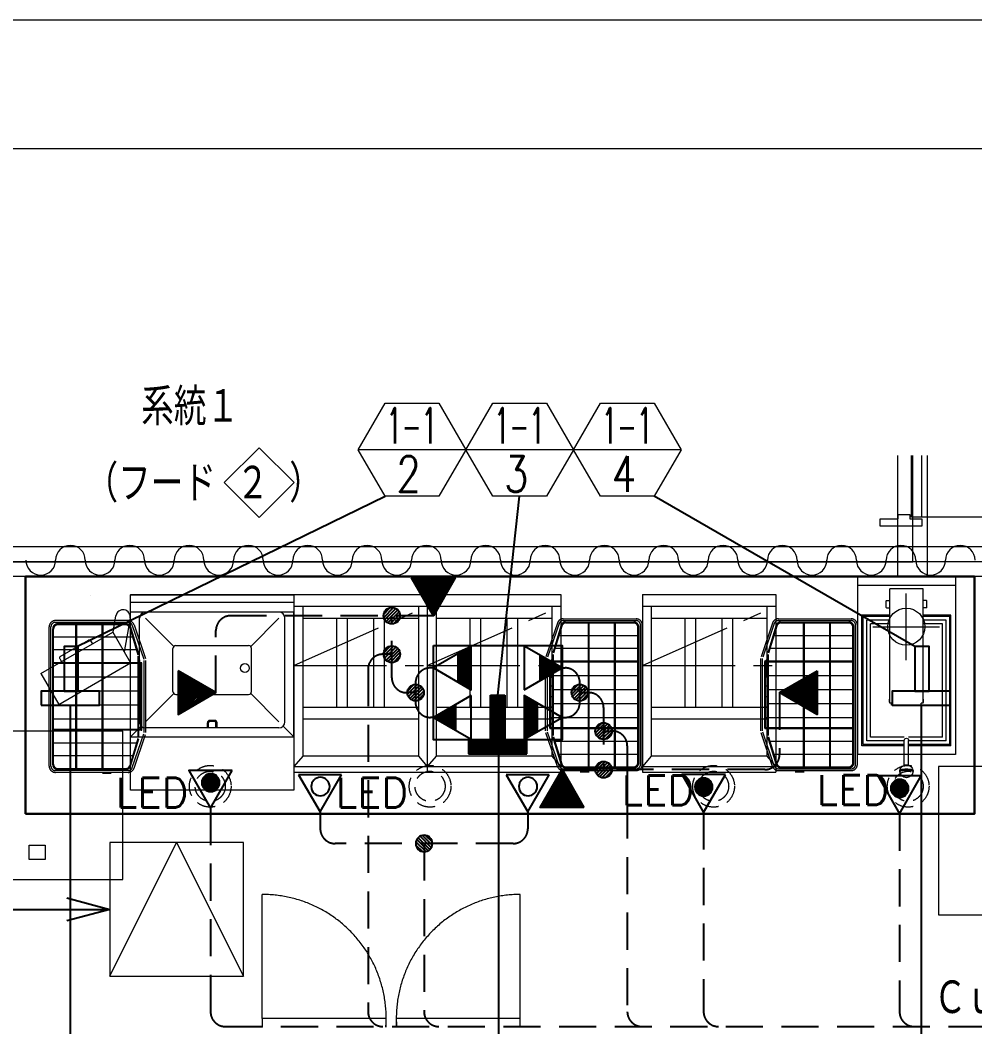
# Model space of a CAD drawing. Header units: millimetres. Extents: x 0 to 21000, y -2252 to 14850.
# Drawn here: x 4994 to 8213, y 11455 to 14850 of the extents above; entities that cross this region are included whole.
import ezdxf
from ezdxf.enums import TextEntityAlignment as Align

# ---------------------------------------------------------------- set-up
doc = ezdxf.new("R2010")
doc.units = ezdxf.units.MM
doc.header["$LTSCALE"] = 250
for name, pattern in [('CENTER', [2, 1.25, -0.25, 0.25, -0.25]), ('CENTERX2', [101.6, 63.5, -12.7, 12.7, -12.7]), ('DASHED', [0.75, 0.5, -0.25]), ('HIDDEN', [0.375, 0.25, -0.125]), ('PHANTOM', [2.5, 1.25, -0.25, 0.25, -0.25, 0.25, -0.25])]:
    doc.linetypes.add(name, pattern=pattern)
doc.layers.get('DEFPOINTS').update_dxf_attribs({"lineweight": 0})
doc.layers.add('91引出線､表', color=7, linetype='Continuous')
doc.layers.add('92設備記述', color=3, linetype='Continuous')
for name, color, linetype, lineweight in [('food', 5, 'Continuous', 30), ('heimen', 8, 'Continuous', 0), ('secom', 2, 'Continuous', 25), ('センサー番号', 3, 'Continuous', 0)]:
    doc.layers.add(name, color=color, linetype=linetype, lineweight=lineweight)
doc.styles.add('SIMPLEX', font='simplex', dxfattribs={"width": 0.8, "bigfont": 'bigfont'})
doc.styles.get("Standard").update_dxf_attribs({"font": 'txt.shx', "bigfont": 'extfont2.shx'})

# ---------------------------------------------------------------- blocks, each defined once
blk = doc.blocks.new('A$C46753CCD')
at = {"layer": 'secom', "color": 2, "linetype": 'Continuous', "lineweight": 25}
for p, q in [((196.7, 198.2), (0, 198.2)), ((0, 198.2), (0, 150.8)), ((45.8, 150.8), (0, 196.6)), ((38.7, 150.8), (0, 189.6)), ((31.7, 150.8), (0, 182.5)), ((24.6, 150.8), (0, 175.4)), ((52.9, 150.8), (5.5, 198.2)), ((59.9, 150.8), (12.6, 198.2)), ((67, 150.8), (19.6, 198.2)), ((74.1, 150.8), (26.7, 198.2)), ((81.1, 150.8), (33.8, 198.2)), ((88.2, 150.8), (40.8, 198.2)), ((95.2, 150.8), (47.9, 198.2)), ((102.3, 150.8), (54.9, 198.2)), ((109.4, 150.8), (62, 198.2)), ((116.4, 150.8), (69.1, 198.2)), ((123.5, 150.8), (76.1, 198.2)), ((130.6, 150.8), (83.2, 198.2)), ((137.6, 150.8), (90.3, 198.2)), ((144.7, 150.8), (97.3, 198.2)), ((151.7, 150.8), (104.4, 198.2)), ((158.8, 150.8), (111.4, 198.2)), ((165.9, 150.8), (118.5, 198.2)), ((172.9, 150.8), (125.6, 198.2)), ((180, 150.8), (132.6, 198.2)), ((187.1, 150.8), (139.7, 198.2)), ((194.1, 150.8), (146.8, 198.2)), ((196.7, 155.3), (153.8, 198.2)), ((196.7, 162.4), (160.9, 198.2)), ((196.7, 169.5), (167.9, 198.2)), ((196.7, 176.5), (175, 198.2)), ((196.7, 183.6), (182.1, 198.2)), ((196.7, 190.6), (189.1, 198.2)), ((196.7, 150.8), (196.7, 198.2)), ((17.6, 150.8), (0, 168.4)), ((10.5, 150.8), (0, 161.3)), ((3.4, 150.8), (0, 154.2)), ((0, 150.8), (196.7, 150.8)), ((74.6, 0), (74.6, 150.8)), ((74.6, 150.8), (122.1, 150.8)), ((122.1, 102.8), (74.6, 150.3)), ((122.1, 95.7), (74.6, 143.2)), ((122.1, 88.7), (74.6, 136.2)), ((122.1, 109.8), (81.1, 150.8)), ((122.1, 116.9), (88.2, 150.8)), ((122.1, 124), (95.2, 150.8)), ((122.1, 131), (102.3, 150.8)), ((122.1, 138.1), (109.4, 150.8)), ((122.1, 145.2), (116.4, 150.8)), ((122.1, 150.8), (122.1, 0)), ((122.1, 81.6), (74.6, 129.1)), ((122.1, 74.5), (74.6, 122)), ((122.1, 67.5), (74.6, 115)), ((122.1, 60.4), (74.6, 107.9)), ((122.1, 53.3), (74.6, 100.9)), ((122.1, 46.3), (74.6, 93.8)), ((122.1, 39.2), (74.6, 86.7)), ((122.1, 32.2), (74.6, 79.7)), ((122.1, 25.1), (74.6, 72.6)), ((122.1, 18), (74.6, 65.5)), ((122.1, 11), (74.6, 58.5)), ((122.1, 3.9), (74.6, 51.4)), ((118.9, 0), (74.6, 44.4)), ((111.9, 0), (74.6, 37.3)), ((104.8, 0), (74.6, 30.2)), ((97.7, 0), (74.6, 23.2)), ((90.7, 0), (74.6, 16.1)), ((83.6, 0), (74.6, 9)), ((76.6, 0), (74.6, 2)), ((122.1, 0), (74.6, 0))]:
    blk.add_line(p, q, dxfattribs=at)
blk = doc.blocks.new('A$C5B5D0C42')
at = {"layer": 'secom', "color": 2, "linetype": 'Continuous', "lineweight": 25}
for p, q in [((0.5, 33.2), (22.5, 55.2)), ((0.6, 22.3), (33.4, 55.2)), ((3.5, 14.4), (41.4, 52.3)), ((8.2, 8.2), (47.6, 47.6)), ((14.4, 3.5), (52.3, 41.4)), ((22.3, 0.6), (55.2, 33.4)), ((33.2, 0.5), (55.2, 22.5))]:
    blk.add_line(p, q, dxfattribs=at)
blk.add_circle((27.9, 27.9), 27.9, dxfattribs=at)
blk = doc.blocks.new('A$C28006494')
at = {"layer": 'secom', "color": 2, "linetype": 'Continuous'}
for p, q in [((31.2, 55.5), (116.4, 140.7)), ((35.7, 52.9), (127.4, 144.6)), ((40.2, 50.3), (127.4, 137.6)), ((13.3, 65.9), (49.5, 102.1)), ((17.7, 63.3), (66.2, 111.8)), ((22.2, 60.7), (82.9, 121.4)), ((26.7, 58.1), (99.7, 131.1)), ((44.6, 47.8), (127.4, 130.5)), ((49.1, 45.2), (127.4, 123.4)), ((53.6, 42.6), (127.4, 116.3)), ((58.1, 40), (127.4, 109.3)), ((62.6, 37.4), (127.4, 102.2)), ((4.3, 71.1), (16, 82.8)), ((8.8, 68.5), (32.8, 92.4)), ((67.1, 34.8), (127.4, 95.1)), ((71.5, 32.2), (127.4, 88.1)), ((76, 29.6), (127.4, 81)), ((80.5, 27.1), (127.4, 73.9)), ((85, 24.5), (127.4, 66.8)), ((89.5, 21.9), (127.4, 59.8)), ((94, 19.3), (127.4, 52.7)), ((98.4, 16.7), (127.4, 45.6)), ((102.9, 14.1), (127.4, 38.6)), ((107.4, 11.5), (127.4, 31.5)), ((111.9, 8.9), (127.4, 24.4)), ((116.4, 6.3), (127.4, 17.3)), ((120.8, 3.8), (127.4, 10.3)), ((125.3, 1.2), (127.4, 3.2))]:
    blk.add_line(p, q, dxfattribs=at)
at = {"layer": 'secom', "color": 2, "linetype": 'Continuous', "lineweight": -3}
blk.add_lwpolyline([(127.4, 0), (127.4, 147.1), (0, 73.5)], close=True, dxfattribs=at)
blk = doc.blocks.new('A$C6D724C93')
at = {"layer": 'secom', "color": 2, "linetype": 'Continuous', "lineweight": 25}
for p, q in [((27.3, 47.3), (85.9, 105.9)), ((36.5, 63.2), (83.5, 110.2)), ((45.7, 79.1), (81, 114.4)), ((54.9, 95.1), (78.5, 118.7)), ((64.1, 111), (76.1, 123)), ((0.2, 0), (93.3, 93.1)), ((7, 0), (95.8, 88.8)), ((8.9, 15.4), (90.9, 97.4)), ((13.7, 0), (98.2, 84.6)), ((18.1, 31.3), (88.4, 101.6)), ((20.4, 0), (100.7, 80.3)), ((27.2, 0), (103.2, 76)), ((33.9, 0), (105.6, 71.7)), ((40.6, 0), (108.1, 67.5)), ((47.4, 0), (110.6, 63.2)), ((54.1, 0), (113, 58.9)), ((60.8, 0), (115.5, 54.7)), ((67.6, 0), (118, 50.4)), ((74.3, 0), (120.4, 46.1)), ((81, 0), (122.9, 41.9)), ((87.8, 0), (125.4, 37.6)), ((94.5, 0), (127.8, 33.3)), ((101.3, 0), (130.3, 29)), ((108, 0), (132.8, 24.8)), ((114.7, 0), (135.2, 20.5)), ((121.5, 0), (137.7, 16.2)), ((128.2, 0), (140.2, 12)), ((134.9, 0), (142.6, 7.7)), ((141.7, 0), (145.1, 3.4))]:
    blk.add_line(p, q, dxfattribs=at)
blk.add_lwpolyline([(0, 0), (147.1, 0), (73.5, 127.4)], close=True, dxfattribs=at)
blk = doc.blocks.new('A$C08497BC6')
at = {"layer": 'secom', "color": 2, "linetype": 'Continuous', "lineweight": 25}
for p, q in [((2.1, 123.7), (5.7, 127.4)), ((4.6, 119.4), (12.5, 127.4)), ((7, 115.2), (19.2, 127.4)), ((9.5, 110.9), (26, 127.4)), ((12, 106.6), (32.7, 127.4)), ((14.4, 102.4), (39.4, 127.4)), ((16.9, 98.1), (46.2, 127.4)), ((19.4, 93.8), (52.9, 127.4)), ((21.8, 89.6), (59.6, 127.4)), ((24.3, 85.3), (66.4, 127.4)), ((26.8, 81), (73.1, 127.4)), ((29.2, 76.7), (79.8, 127.4)), ((31.7, 72.5), (86.6, 127.4)), ((34.2, 68.2), (93.3, 127.4)), ((36.6, 63.9), (100, 127.4)), ((39.1, 59.7), (106.8, 127.4)), ((41.5, 55.4), (113.5, 127.4)), ((44, 51.1), (120.2, 127.4)), ((46.5, 46.9), (127, 127.4)), ((48.9, 42.6), (133.7, 127.4)), ((51.4, 38.3), (140.5, 127.4)), ((53.9, 34), (146.9, 127.1)), ((56.3, 29.8), (137.7, 111.1)), ((58.8, 25.5), (128.5, 95.2)), ((61.3, 21.2), (119.3, 79.3)), ((63.7, 17), (110.1, 63.3)), ((66.2, 12.7), (100.9, 47.4)), ((68.7, 8.4), (91.7, 31.5)), ((71.1, 4.2), (82.5, 15.5))]:
    blk.add_line(p, q, dxfattribs=at)
blk.add_lwpolyline([(147.1, 127.4), (0, 127.4), (73.5, 0)], close=True, dxfattribs=at)
blk = doc.blocks.new('A$C70BC3227')
at = {"layer": 'secom', "color": 2, "linetype": 'Continuous', "lineweight": 25}
for p, q in [((55.2, 105.3), (14.8, 65)), ((71.9, 115), (19.3, 62.4)), ((74.2, 110.3), (23.7, 59.8)), ((74.2, 103.2), (28.2, 57.2)), ((74.2, 116.3), (74.2, 30.6)), ((5, 76.4), (1.3, 72.7)), ((21.7, 86), (5.8, 70.1)), ((38.4, 95.7), (10.3, 67.5)), ((74.2, 96.2), (32.7, 54.6)), ((74.2, 89.1), (37.2, 52)), ((74.2, 82), (41.7, 49.4)), ((74.2, 75), (46.1, 46.8)), ((74.2, 67.9), (50.6, 44.3)), ((74.2, 60.8), (55.1, 41.7)), ((74.2, 53.8), (59.6, 39.1)), ((74.2, 46.7), (64.1, 36.5)), ((74.2, 39.6), (68.5, 33.9)), ((74.2, 32.6), (73, 31.3))]:
    blk.add_line(p, q, dxfattribs=at)
blk.add_lwpolyline([(127.3, 147), (0, 73.5), (127.3, 0)], close=True, dxfattribs=at)
blk = doc.blocks.new('A$C69731E26')
at = {"layer": 'secom', "color": 2, "linetype": 'Continuous', "lineweight": 25}
for p, q in [((112.2, 138.2), (127.3, 123.1)), ((116.7, 140.8), (127.3, 130.2)), ((121.1, 143.4), (127.3, 137.3)), ((125.6, 146), (127.3, 144.3)), ((82.4, 121.1), (82.4, 25.9)), ((82.4, 118.6), (127.3, 73.7)), ((82.4, 111.5), (127.3, 66.6)), ((82.4, 104.4), (127.3, 59.5)), ((85.3, 122.7), (127.3, 80.7)), ((89.8, 125.3), (127.3, 87.8)), ((94.3, 127.9), (127.3, 94.9)), ((98.7, 130.5), (127.3, 101.9)), ((103.2, 133.1), (127.3, 109)), ((107.7, 135.7), (127.3, 116.1)), ((82.4, 97.4), (127.3, 52.5)), ((82.4, 90.3), (127.3, 45.4)), ((82.4, 83.2), (127.3, 38.4)), ((82.4, 76.2), (127.3, 31.3)), ((82.4, 69.1), (127.3, 24.2)), ((82.4, 62), (127.3, 17.2)), ((82.4, 55), (127.3, 10.1)), ((82.4, 47.9), (127.3, 3)), ((82.4, 40.8), (117.7, 5.5)), ((82.4, 33.8), (101, 15.2)), ((82.4, 26.7), (84.3, 24.8))]:
    blk.add_line(p, q, dxfattribs=at)
blk.add_lwpolyline([(0, 73.5), (127.3, 0), (127.3, 147)], close=True, dxfattribs=at)
blk = doc.blocks.new('A$C662D3A6D')
at = {"layer": 'secom', "color": 2, "linetype": 'Continuous', "lineweight": 25}
for points in [[(0, 198.2), (196.7, 198.2), (196.7, 150.9), (0, 150.9)], [(77.1, 150.9), (124.7, 150.9), (124.7, 0), (77.1, 0)]]:
    blk.add_lwpolyline(points, close=True, dxfattribs=at)
blk = doc.blocks.new('A$C01DD459E')
at = {"layer": 'secom', "color": 2, "linetype": 'Continuous', "lineweight": 25}
for p, q in [((0, 0), (73.4, 124.6)), ((73.4, 124.6), (145.3, 0)), ((145.3, 0), (0, 0))]:
    blk.add_line(p, q, dxfattribs=at)
blk.add_circle((74.1, 39), 31.1, dxfattribs=at)
blk = doc.blocks.new('A$C4AA03CB0')
at = {"layer": 'secom', "color": 2, "linetype": 'Continuous', "lineweight": 25}
for p, q in [((61.3, 68.7), (101.2, 28.7)), ((66.5, 70.6), (103.1, 33.9)), ((72.6, 71.5), (104.1, 40.1)), ((80.4, 70.9), (103.5, 47.8)), ((44.2, 43.1), (75.6, 11.6)), ((44.8, 35.3), (67.9, 12.3)), ((45.1, 49.2), (81.8, 12.6)), ((47, 54.4), (87, 14.5)), ((49.7, 58.9), (91.5, 17.1)), ((52.9, 62.8), (95.3, 20.4)), ((56.8, 66), (98.6, 24.2))]:
    blk.add_line(p, q, dxfattribs=at)
blk.add_lwpolyline([(146.9, 0), (0, 0), (73.4, 127.2)], close=True, dxfattribs=at)
blk.add_circle((74.1, 41.6), 30, dxfattribs=at)

msp = doc.modelspace()

# ---------------------------------------------------------------- linework, layer by layer
at = {"layer": '91引出線､表', "linetype": 'Continuous', "lineweight": 25}
for p, q in [((5185.6, 12737.8), (6224.5, 13243.9)), ((6604.4, 12573.1), (6678.2, 13243.9)), ((8011.1, 12737.8), (7132, 13243.9)), ((4239.7, 11850.9), (5297, 11850.9))]:
    msp.add_line(p, q, dxfattribs=at)
msp.add_lwpolyline([(5152.1, 11889.7), (5297, 11850.9), (5152.1, 11812.1)], dxfattribs=at)
at = {"layer": '92設備記述', "linetype": 'Continuous', "lineweight": 13}
msp.add_lwpolyline([(5024.6, 12067.7), (5078.8, 12067.7), (5078.8, 12018.9), (5024.6, 12018.9)], close=True, dxfattribs=at)
at = {"layer": 'DEFPOINTS', "color": 7, "linetype": 'Continuous', "lineweight": 0}
for points in [[(0, 0), (21000, 0), (21000, 14850), (0, 14850)], [(495.5, 309), (20708.7, 309), (20708.7, 14416.2), (495.5, 14416.2)]]:
    msp.add_lwpolyline(points, close=True, dxfattribs=at)
at = {"layer": 'food', "color": 5, "linetype": 'Continuous', "lineweight": 30}
msp.add_lwpolyline([(5012, 12173.1), (8212, 12173.1), (8212, 12973.1), (5012, 12973.1)], close=True, dxfattribs=at)
at = {"layer": 'heimen', "color": 8, "lineweight": 0}
for p, q in [((7953.5, 12973.1), (7953.5, 13382.1)), ((7999.1, 13173.1), (7999.1, 13382.1)), ((8034.1, 13173.1), (8034.1, 13382.1)), ((8053.5, 12973.1), (8053.5, 13382.1)), ((8034.1, 13173.1), (7999.1, 13173.1)), ((8834.1, 13173.1), (8034.1, 13173.1)), ((5367, 12253.1), (5367, 12912.1)), ((5367, 12912.1), (5917, 12912.1)), ((5367, 12253.1), (5367, 12912.1)), ((5368, 12913.1), (5917, 12913.1)), ((5917, 12912.1), (5917, 12253.1)), ((7981.8, 12691.6), (7981.8, 12916.6)), ((5917, 12886.2), (5367, 12886.2)), ((5307.5, 12785.2), (5317.4, 12841.3)), ((5917, 12853.1), (5368, 12853.1)), ((5917, 12433.1), (5917, 12853.1)), ((5365.3, 12832.8), (5345.3, 12719.7)), ((5397, 12483.1), (5397, 12833.1)), ((5417, 12833.1), (5512.5, 12737.6)), ((5771.6, 12737.6), (5867, 12833.1)), ((5887, 12483.1), (5887, 12833.1)), ((7869.3, 12804.1), (8094.3, 12804.1)), ((5064.6, 12646), (5307, 12786)), ((5307, 12786), (5367, 12682.1)), ((5129.6, 12703.4), (5224.8, 12758.4)), ((5231.7, 12756.5), (5237.8, 12746)), ((5519.5, 12740.6), (5764.5, 12740.6)), ((5509.5, 12585.6), (5509.5, 12730.6)), ((5774.5, 12585.6), (5774.5, 12730.6)), ((5124.6, 12542.1), (5367, 12682.1)), ((5127.7, 12696.5), (5133.8, 12686)), ((5398, 12633.8), (5398, 12692.3)), ((5398, 12627.8), (5398, 12686.3)), ((6786, 12633.8), (6786, 12692.3)), ((7511, 12633.8), (7511, 12692.3)), ((5064.6, 12646), (5124.6, 12542.1)), ((5417, 12483.1), (5512.5, 12578.5)), ((5519.5, 12575.6), (5764.5, 12575.6)), ((5771.6, 12578.5), (5867, 12483.1)), ((5367, 12433.1), (5402.9, 12468.9)), ((5867, 12463.1), (5417, 12463.1)), ((5625.5, 12463.1), (5625.5, 12480.1)), ((5629.5, 12463.1), (5629.5, 12480.1)), ((5650.5, 12488.1), (5633.5, 12488.1)), ((5650.5, 12484.1), (5633.5, 12484.1)), ((5654.5, 12463.1), (5654.5, 12480.1)), ((5658.5, 12463.1), (5658.5, 12480.1)), ((5917, 12433.1), (5881.2, 12468.9)), ((5367, 12433.1), (5917, 12433.1)), ((6337, 12367.1), (5947, 12367.1)), ((6787, 12367.1), (6397, 12367.1)), ((7512, 12367.1), (7122, 12367.1)), ((5917, 12253.1), (5367, 12253.1)), ((5917, 12253.1), (5367, 12253.1)), ((5917, 12253.1), (5522.7, 12253.1))]:
    msp.add_line(p, q, dxfattribs=at)
at = {"layer": 'heimen', "color": 8, "linetype": 'Continuous', "lineweight": 0}
for p, q in [((7817, 12973.1), (7817, 12373.1)), ((7817, 12973.1), (8147.5, 12973.1)), ((8147.5, 12973.1), (8147.5, 12373.1)), ((8147.5, 12943.1), (7817, 12943.1)), ((5917, 12913.1), (6367, 12913.1)), ((5917, 12913.1), (5917, 12313.1)), ((6367, 12913.1), (6367, 12313.1)), ((6367, 12913.1), (6817, 12913.1)), ((6367, 12913.1), (6367, 12313.1)), ((6817, 12913.1), (6817, 12313.1)), ((7092, 12913.1), (7542, 12913.1)), ((7092, 12913.1), (7092, 12313.1)), ((7542, 12913.1), (7542, 12313.1)), ((8038.5, 12932.2), (7926, 12932.2)), ((7926, 12545.8), (7926, 12932.2)), ((8038.5, 12545.8), (8038.5, 12932.2)), ((5917, 12873.1), (6367, 12873.1)), ((5947, 12873.1), (5947, 12367.1)), ((6337, 12873.1), (6337, 12367.1)), ((6367, 12873.1), (6817, 12873.1)), ((6397, 12873.1), (6397, 12367.1)), ((6787, 12873.1), (6787, 12367.1)), ((7092, 12873.1), (7542, 12873.1)), ((7122, 12873.1), (7122, 12367.1)), ((7512, 12873.1), (7512, 12367.1)), ((7914.8, 12892.7), (7913.5, 12891.4)), ((7913.5, 12868.9), (7913.5, 12891.4)), ((7914.8, 12892.7), (7926, 12892.7)), ((8049.8, 12892.7), (8038.5, 12892.7)), ((8049.8, 12892.7), (8051, 12891.4)), ((8051, 12868.9), (8051, 12891.4)), ((7926, 12842.7), (7832, 12842.7)), ((7832, 12402.9), (7832, 12842.7)), ((7926, 12838.7), (7836, 12838.7)), ((7836, 12406.9), (7836, 12838.7)), ((7913.5, 12868.9), (7914.8, 12867.7)), ((7914.8, 12867.7), (7926, 12867.7)), ((8049.8, 12867.7), (8038.5, 12867.7)), ((8132.5, 12842.7), (8038.5, 12842.7)), ((8128.5, 12838.7), (8038.5, 12838.7)), ((8051, 12868.9), (8049.8, 12867.7)), ((8128.5, 12406.9), (8128.5, 12838.7)), ((8132.5, 12402.9), (8132.5, 12842.7)), ((5947, 12833.1), (6337, 12833.1)), ((6061.6, 12533.1), (6061.6, 12833.1)), ((6097.5, 12533.1), (6097.5, 12833.1)), ((6186.6, 12533.1), (6186.6, 12833.1)), ((6222.5, 12533.1), (6222.5, 12833.1)), ((6397, 12833.1), (6787, 12833.1)), ((6511.6, 12533.1), (6511.6, 12833.1)), ((6547.5, 12533.1), (6547.5, 12833.1)), ((6636.6, 12533.1), (6636.6, 12833.1)), ((6672.5, 12533.1), (6672.5, 12833.1)), ((7122, 12833.1), (7512, 12833.1)), ((7236.6, 12533.1), (7236.6, 12833.1)), ((7272.5, 12533.1), (7272.5, 12833.1)), ((7361.6, 12533.1), (7361.6, 12833.1)), ((7397.5, 12533.1), (7397.5, 12833.1)), ((7926, 12826.2), (7848.5, 12826.2)), ((7848.5, 12419.4), (7848.5, 12826.2)), ((7926, 12813.7), (7861, 12813.7)), ((7861, 12431.9), (7861, 12813.7)), ((8116, 12826.2), (8038.5, 12826.2)), ((8103.5, 12813.7), (8038.5, 12813.7)), ((8103.5, 12431.9), (8103.5, 12813.7)), ((8116, 12419.4), (8116, 12826.2)), ((5947, 12533.1), (6337, 12533.1)), ((6397, 12533.1), (6787, 12533.1)), ((7122, 12533.1), (7512, 12533.1)), ((7924.8, 12550.2), (7924.8, 12560.2)), ((7924.8, 12550.2), (7926, 12548.9)), ((7932.3, 12545.8), (7926, 12545.8)), ((7932.3, 12539.5), (7932.3, 12545.8)), ((8032.3, 12539.5), (7932.3, 12539.5)), ((8038.5, 12545.8), (8032.3, 12545.8)), ((8032.3, 12539.5), (8032.3, 12545.8)), ((8039.8, 12550.2), (8038.5, 12548.9)), ((8039.8, 12550.2), (8039.8, 12560.2)), ((5947, 12493.1), (6337, 12493.1)), ((6397, 12493.1), (6787, 12493.1)), ((7122, 12493.1), (7512, 12493.1)), ((7974.8, 12431.9), (7861, 12431.9)), ((8103.5, 12431.9), (7989.8, 12431.9)), ((7974.8, 12402.9), (7832, 12402.9)), ((7974.8, 12406.9), (7836, 12406.9)), ((7974.8, 12419.4), (7848.5, 12419.4)), ((7974.8, 12337), (7974.8, 12420.7)), ((7989.8, 12337), (7989.8, 12420.7)), ((8116, 12419.4), (7989.8, 12419.4)), ((8128.5, 12406.9), (7989.8, 12406.9)), ((8132.5, 12402.9), (7989.8, 12402.9)), ((5947, 12367.1), (5917, 12333.1)), ((6337, 12367.1), (6367, 12333.1)), ((6397, 12367.1), (6367, 12333.1)), ((6787, 12367.1), (6817, 12333.1)), ((7122, 12367.1), (7092, 12333.1)), ((7512, 12367.1), (7542, 12333.1)), ((8147.5, 12373.1), (7817, 12373.1)), ((8147.5, 12373.1), (7984.7, 12373.1)), ((5917, 12333.1), (6367, 12333.1)), ((6367, 12333.1), (6817, 12333.1)), ((7092, 12333.1), (7542, 12333.1)), ((5917, 12313.1), (6367, 12313.1)), ((6367, 12313.1), (6817, 12313.1)), ((7092, 12313.1), (7542, 12313.1)), ((7959.8, 12318.5), (7959.9, 12319.2)), ((7959.8, 12314.9), (7959.8, 12318.5)), ((7959.8, 12314.7), (7959.9, 12315.4)), ((7960.1, 12314), (7959.8, 12314.7)), ((7959.9, 12319.2), (7960.4, 12319.9)), ((7959.9, 12315.4), (7960.3, 12316.1)), ((7960.7, 12313.3), (7960.1, 12314)), ((7960.3, 12316.1), (7961, 12316.8)), ((7960.4, 12319.9), (7961.1, 12320.5)), ((7961, 12316.8), (7962.1, 12317.5)), ((7961.1, 12320.5), (7962.2, 12321.1)), ((7962.1, 12317.5), (7963.5, 12318.1)), ((7962.2, 12321.1), (7963.5, 12321.7)), ((7963.5, 12321.7), (7965.1, 12322.3)), ((7963.5, 12318.1), (7965.2, 12318.7)), ((7965.1, 12322.3), (7966.9, 12322.8)), ((7965.2, 12318.7), (7967.1, 12319.2)), ((7966.9, 12322.8), (7968.9, 12323.2)), ((7967.1, 12319.2), (7969.2, 12319.7)), ((7968.9, 12323.2), (7971, 12323.6)), ((7969.2, 12319.7), (7971.6, 12320)), ((7971, 12323.6), (7973.4, 12323.9)), ((7971.6, 12320), (7974.1, 12320.3)), ((7973.4, 12323.9), (7975.8, 12324.1)), ((7974.1, 12320.3), (7976.8, 12320.6)), ((7975.8, 12324.1), (7978.4, 12324.3)), ((7976.8, 12320.6), (7979.5, 12320.7)), ((7978.4, 12324.3), (7981, 12324.4)), ((7979.5, 12320.7), (7982.3, 12320.7)), ((7981, 12324.4), (7983.6, 12324.4)), ((7982.3, 12320.7), (7985.1, 12320.7)), ((7983.6, 12324.4), (7986.2, 12324.3)), ((7985.1, 12320.7), (7987.8, 12320.6)), ((7986.2, 12324.3), (7988.7, 12324.1)), ((7987.8, 12320.6), (7990.4, 12320.3)), ((7988.7, 12324.1), (7991.2, 12323.9)), ((7990.4, 12320.3), (7993, 12320)), ((7991.2, 12323.9), (7993.5, 12323.6)), ((7993, 12320), (7995.3, 12319.7)), ((7993.5, 12323.6), (7995.7, 12323.2)), ((7995.3, 12319.7), (7997.5, 12319.2)), ((7995.7, 12323.2), (7997.7, 12322.8)), ((7997.5, 12319.2), (7999.4, 12318.7)), ((7997.7, 12322.8), (7999.5, 12322.3)), ((7999.4, 12318.7), (8001.1, 12318.1)), ((7999.5, 12322.3), (8001.1, 12321.7)), ((8001.1, 12321.7), (8002.4, 12321.1)), ((8001.1, 12318.1), (8002.5, 12317.5)), ((8002.4, 12321.1), (8003.4, 12320.5)), ((8002.5, 12317.5), (8003.5, 12316.8)), ((8003.4, 12320.5), (8004.2, 12319.9)), ((8003.5, 12316.8), (8004.3, 12316.1)), ((8004.5, 12314), (8003.9, 12313.3)), ((8004.2, 12319.9), (8004.6, 12319.2)), ((8004.3, 12316.1), (8004.7, 12315.4)), ((8004.8, 12314.7), (8004.5, 12314)), ((8004.6, 12319.2), (8004.8, 12318.5)), ((8004.7, 12315.4), (8004.8, 12314.7)), ((8004.8, 12314.9), (8004.8, 12318.5))]:
    msp.add_line(p, q, dxfattribs=at)
at = {"layer": 'heimen', "color": 8, "linetype": 'PHANTOM', "lineweight": 0}
for p, q in [((5230.2, 12908.8), (5230, 12908.7)), ((5301.5, 12309.1), (5271.5, 12309.1)), ((6882.5, 12315.1), (6912.5, 12315.1)), ((7607.5, 12315.1), (7637.5, 12315.1))]:
    msp.add_line(p, q, dxfattribs=at)
at = {"layer": 'heimen', "color": 8, "linetype": 'CENTER', "lineweight": 0}
for p, q in [((5917, 12673.1), (6367, 12873.1)), ((6367, 12673.1), (6817, 12873.1)), ((7092, 12673.1), (7542, 12873.1)), ((5917, 12673.1), (6367, 12673.1)), ((6367, 12673.1), (6817, 12673.1)), ((7092, 12673.1), (7542, 12673.1))]:
    msp.add_line(p, q, dxfattribs=at)
at = {"layer": 'heimen', "color": 8, "linetype": 'HIDDEN', "lineweight": 0, "ltscale": 300}
for p, q in [((5092.3, 12333.8), (5092.3, 12803.8)), ((5098.3, 12333.8), (5098.3, 12803.8)), ((5358.4, 12824.8), (5113.3, 12824.8)), ((5358.4, 12818.8), (5113.3, 12818.8)), ((5351.6, 12813.8), (5120.6, 12813.8)), ((5349.3, 12810.8), (5122.1, 12810.8)), ((5182.6, 12325.3), (5182.6, 12810.8)), ((5185.6, 12325.3), (5185.6, 12810.8)), ((5270.9, 12325.3), (5270.9, 12810.8)), ((5273.9, 12325.3), (5273.9, 12810.8)), ((5365.9, 12803.2), (5394.3, 12709.7)), ((5372.6, 12808.7), (5411.4, 12695.2)), ((5378.3, 12810.6), (5417, 12697.1)), ((6805.8, 12816.6), (6767, 12703.1)), ((6811.4, 12814.7), (6772.7, 12701.2)), ((6818.2, 12809.2), (6789.7, 12715.7)), ((6820.4, 12806.2), (6792.7, 12715)), ((6825.6, 12830.8), (7070.8, 12830.8)), ((6825.6, 12824.8), (7070.8, 12824.8)), ((6832.5, 12819.8), (7063.5, 12819.8)), ((6834.8, 12816.8), (7062, 12816.8)), ((6910.2, 12331.3), (6910.2, 12816.8)), ((6913.2, 12331.3), (6913.2, 12816.8)), ((6998.5, 12331.3), (6998.5, 12816.8)), ((7001.5, 12331.3), (7001.5, 12816.8)), ((7077, 12346.3), (7077, 12801.8)), ((7080, 12344.8), (7080, 12803.3)), ((7085.8, 12339.8), (7085.8, 12809.8)), ((7091.8, 12339.8), (7091.8, 12809.8)), ((7530.8, 12816.6), (7492, 12703.1)), ((7536.4, 12814.7), (7497.7, 12701.2)), ((7543.2, 12809.2), (7514.7, 12715.7)), ((7545.4, 12806.2), (7517.7, 12715)), ((7550.6, 12830.8), (7795.8, 12830.8)), ((7550.6, 12824.8), (7795.8, 12824.8)), ((7557.5, 12819.8), (7788.5, 12819.8)), ((7559.8, 12816.8), (7787, 12816.8)), ((7635.2, 12331.3), (7635.2, 12816.8)), ((7638.2, 12331.3), (7638.2, 12816.8)), ((7723.5, 12331.3), (7723.5, 12816.8)), ((7726.5, 12331.3), (7726.5, 12816.8)), ((7802, 12346.3), (7802, 12801.8)), ((7805, 12344.8), (7805, 12803.3)), ((7810.8, 12339.8), (7810.8, 12809.8)), ((7816.8, 12339.8), (7816.8, 12809.8)), ((5104.1, 12338.8), (5104.1, 12797.3)), ((5376.3, 12769), (5104.1, 12769)), ((5107.1, 12340.3), (5107.1, 12795.8)), ((5363.7, 12800.2), (5391.4, 12709)), ((6807.8, 12775), (7080, 12775)), ((7532.8, 12775), (7805, 12775)), ((5389.4, 12725.8), (5104.1, 12725.8)), ((5392, 12431.5), (5392, 12704.7)), ((5395, 12431.3), (5395, 12704.9)), ((6789, 12437.3), (6789, 12710.9)), ((6792, 12437.5), (6792, 12710.7)), ((6794.7, 12731.8), (7080, 12731.8)), ((7514, 12437.3), (7514, 12710.9)), ((7517, 12437.5), (7517, 12710.7)), ((7519.7, 12731.8), (7805, 12731.8)), ((5392, 12682.8), (5104.1, 12682.8)), ((5392, 12679.8), (5104.1, 12679.8)), ((5402.9, 12682.8), (5395, 12682.8)), ((5402.9, 12679.8), (5395, 12679.8)), ((5404.4, 12669.1), (5395, 12669.1)), ((5401.4, 12457.8), (5401.4, 12679.8)), ((5404.4, 12456.3), (5404.4, 12681.3)), ((5412.2, 12447.3), (5412.2, 12690.4)), ((5418.2, 12447.3), (5418.2, 12690.4)), ((6765.9, 12453.3), (6765.9, 12696.4)), ((6771.9, 12453.3), (6771.9, 12696.4)), ((6779.7, 12462.3), (6779.7, 12687.3)), ((6779.7, 12675.1), (6789, 12675.1)), ((6781.2, 12688.8), (6789, 12688.8)), ((6781.2, 12685.8), (6789, 12685.8)), ((6782.7, 12463.8), (6782.7, 12685.8)), ((6792, 12688.8), (7080, 12688.8)), ((6792, 12685.8), (7080, 12685.8)), ((7490.9, 12453.3), (7490.9, 12696.4)), ((7496.9, 12453.3), (7496.9, 12696.4)), ((7504.7, 12462.3), (7504.7, 12687.3)), ((7504.7, 12675.1), (7514, 12675.1)), ((7506.2, 12688.8), (7514, 12688.8)), ((7506.2, 12685.8), (7514, 12685.8)), ((7507.7, 12463.8), (7507.7, 12685.8)), ((7517, 12688.8), (7805, 12688.8)), ((7517, 12685.8), (7805, 12685.8)), ((5392, 12633.7), (5104.1, 12633.7)), ((5404.4, 12633.7), (5395, 12633.7)), ((6779.7, 12639.7), (6789, 12639.7)), ((6792, 12639.7), (7080, 12639.7)), ((7504.7, 12639.7), (7514, 12639.7)), ((7517, 12639.7), (7805, 12639.7)), ((5404.4, 12598.3), (5395, 12598.3)), ((6779.7, 12604.3), (6789, 12604.3)), ((7504.7, 12604.3), (7514, 12604.3)), ((5392, 12586.5), (5104.1, 12586.5)), ((6779.7, 12568.9), (6789, 12568.9)), ((6792, 12592.5), (7080, 12592.5)), ((7504.7, 12568.9), (7514, 12568.9)), ((7517, 12592.5), (7805, 12592.5)), ((5392, 12539.3), (5104.1, 12539.3)), ((5404.4, 12562.9), (5395, 12562.9)), ((6779.7, 12533.5), (6789, 12533.5)), ((6792, 12545.3), (7080, 12545.3)), ((7504.7, 12533.5), (7514, 12533.5)), ((7517, 12545.3), (7805, 12545.3)), ((5404.4, 12527.5), (5395, 12527.5)), ((6779.7, 12498.1), (6789, 12498.1)), ((6792, 12498.1), (7080, 12498.1)), ((7504.7, 12498.1), (7514, 12498.1)), ((7517, 12498.1), (7805, 12498.1)), ((5392, 12492.1), (5104.1, 12492.1)), ((5404.4, 12492.1), (5395, 12492.1)), ((6781.2, 12463.8), (6789, 12463.8)), ((6792, 12463.8), (7080, 12463.8)), ((7506.2, 12463.8), (7514, 12463.8)), ((7517, 12463.8), (7805, 12463.8)), ((5392, 12457.8), (5104.1, 12457.8)), ((5392, 12454.8), (5104.1, 12454.8)), ((5372.6, 12329), (5411.4, 12442.5)), ((5378.3, 12327.1), (5417, 12440.5)), ((5402.9, 12457.8), (5395, 12457.8)), ((5402.9, 12454.8), (5395, 12454.8)), ((6805.8, 12333.1), (6767, 12446.5)), ((6811.4, 12335), (6772.7, 12448.5)), ((6781.2, 12460.8), (6789, 12460.8)), ((6817.9, 12340), (6789.7, 12432.5)), ((6792, 12460.8), (7080, 12460.8)), ((6792.7, 12433.2), (6820.4, 12342)), ((7530.8, 12333.1), (7492, 12446.5)), ((7536.4, 12335), (7497.7, 12448.5)), ((7506.2, 12460.8), (7514, 12460.8)), ((7542.9, 12340), (7514.7, 12432.5)), ((7517, 12460.8), (7805, 12460.8)), ((7517.7, 12433.2), (7545.4, 12342)), ((5389.9, 12411.8), (5104.1, 12411.8)), ((5391.4, 12427.2), (5363.7, 12336)), ((5366.2, 12334), (5394.3, 12426.5)), ((6794.2, 12417.8), (7080, 12417.8)), ((7519.2, 12417.8), (7805, 12417.8)), ((5376.7, 12368.6), (5104.1, 12368.6)), ((6807.3, 12374.6), (7080, 12374.6)), ((7532.3, 12374.6), (7805, 12374.6)), ((6833.6, 12328.3), (7063.5, 12328.3)), ((6834.8, 12331.3), (7062, 12331.3)), ((7558.6, 12328.3), (7788.5, 12328.3)), ((7559.8, 12331.3), (7787, 12331.3)), ((5358.4, 12318.8), (5113.3, 12318.8)), ((5358.4, 12312.8), (5113.3, 12312.8)), ((5350.4, 12322.3), (5120.6, 12322.3)), ((5349.3, 12325.3), (5122.1, 12325.3)), ((6825.6, 12324.8), (7070.8, 12324.8)), ((6825.6, 12318.8), (7070.8, 12318.8)), ((7550.6, 12324.8), (7795.8, 12324.8)), ((7550.6, 12318.8), (7795.8, 12318.8))]:
    msp.add_line(p, q, dxfattribs=at)
at = {"layer": 'heimen', "color": 8, "lineweight": 0}
for points in [[(11013.9, 12973.1), (4254, 12973.1), (4254, 13382.1)], [(4303.9, 13382.1), (4303.8, 13023.1), (8003.5, 13023.1), (8003.6, 13382.1)], [(11013.9, 13073.1), (4354, 13073.1), (4354, 13382.1)], [(11063.8, 13382.1), (11063.9, 13023.1), (8003.6, 13023.1), (8003.6, 13382.1)]]:
    msp.add_lwpolyline(points, dxfattribs=at)
for points in [[(7903.6, 13143.1), (7893.6, 13143.1), (7893.6, 13168.1), (7954.1, 13168.1), (7954.1, 13183.1), (7994.1, 13183.1), (7994.1, 13168.1), (8034.1, 13168.1), (8034.1, 13143.1), (8024.1, 13143.1)], [(4154, 11773.1), (4154, 8823.1), (11063.9, 8823.1), (11063.9, 13023.1), (3754, 13023.1), (3754, 11773.1)]]:
    msp.add_lwpolyline(points, close=True, dxfattribs=at)
at = {"layer": 'heimen', "color": 8, "linetype": 'CENTERX2', "lineweight": 0}
msp.add_lwpolyline([(5012, 12973.1), (8212, 12973.1), (8212, 12173.1), (5012, 12173.1)], close=True, dxfattribs=at)
at = {"layer": 'heimen', "color": 8, "linetype": 'Continuous', "lineweight": 0}
for points in [[(4940.8, 11951.3), (5340.8, 11951.3), (5340.8, 12451.3), (4940.8, 12451.3)], [(8090.2, 11832.7), (8490.2, 11832.7), (8490.2, 12332.7), (8090.2, 12332.7)]]:
    msp.add_lwpolyline(points, close=True, dxfattribs=at)
for points in [[(7974.8, 12420.7), (7975.4, 12423.5), (7977, 12426), (7979.4, 12427.6), (7982.3, 12428.2), (7985.2, 12427.6), (7987.6, 12426), (7989.2, 12423.5), (7989.8, 12420.7)], [(7960.6, 12320.1), (7961.5, 12323.9), (7963.1, 12327.4), (7965.3, 12330.5), (7968, 12333.3), (7971.2, 12335.4), (7974.7, 12337), (7978.5, 12337.8), (7982.3, 12338)], [(7982.3, 12338), (7986.1, 12337.8), (7989.9, 12337), (7993.4, 12335.4), (7996.6, 12333.2), (7999.3, 12330.5), (8001.5, 12327.4), (8003, 12323.9), (8003.9, 12320.1)], [(8004.2, 12316.3), (8002.4, 12308), (7997.6, 12301.1), (7990.6, 12296.5), (7982.3, 12294.9), (7974, 12296.5), (7967, 12301.1), (7962.2, 12308), (7960.4, 12316.3)]]:
    msp.add_lwpolyline(points, dxfattribs=at)
at = {"layer": 'heimen', "color": 8, "linetype": 'CENTERX2', "lineweight": 0, "elevation": -800}
for points in [[(5810.5, 11483.1), (5810.5, 11901.1)], [(6680.5, 11483.1), (6680.5, 11901.1)]]:
    msp.add_lwpolyline(points, dxfattribs=at)
at = {"layer": 'heimen', "color": 8, "lineweight": 0, "elevation": -800}
for points in [[(6228.5, 11453.1), (6228.5, 11483.1), (5810.5, 11483.1), (5810.5, 11453.1)], [(6680.5, 11453.1), (6680.5, 11483.1), (6262.5, 11483.1), (6262.5, 11453.1)]]:
    msp.add_lwpolyline(points, dxfattribs=at)
at = {"layer": 'heimen', "color": 8, "lineweight": 0}
for centre, radius in [((7981.8, 12804.1), 62.5), ((5752, 12664.6), 15)]:
    msp.add_circle(centre, radius, dxfattribs=at)
at = {"layer": 'heimen', "color": 8, "linetype": 'HIDDEN', "lineweight": 0}
for centre, radius in [((5635.3, 12265.9), 70.3), ((6376.4, 12265.9), 70.3), ((7332.2, 12265.9), 70.3), ((7988.1, 12265.9), 70.3), ((5635.3, 12265.9), 50.8), ((6376.4, 12265.9), 50.8), ((7332.2, 12265.9), 50.8), ((7988.1, 12265.9), 50.8)]:
    msp.add_circle(centre, radius, dxfattribs=at)
at = {"layer": 'heimen', "color": 8, "lineweight": 0}
for centre, radius, start, end in [((5163.9, 13028.3), 50, 0, 180), ((5363.9, 13028.3), 50, 0, 180), ((5563.9, 13028.3), 50, 0, 180), ((5763.9, 13028.3), 50, 0, 180), ((5963.9, 13028.3), 50, 0, 180), ((6163.9, 13028.3), 50, 0, 180), ((6363.9, 13028.3), 50, 0, 180), ((6563.9, 13028.3), 50, 0, 180), ((6763.9, 13028.3), 50, 0, 180), ((6963.9, 13028.3), 50, 0, 180), ((7163.9, 13028.3), 50, 0, 180), ((7363.9, 13028.3), 50, 0, 180), ((7563.9, 13028.3), 50, 0, 180), ((7763.9, 13028.3), 50, 0, 180), ((7963.9, 13028.3), 50, 0, 180), ((8163.9, 13028.3), 50, 0, 180), ((5063.9, 13028.3), 50, 180, 0), ((5263.9, 13028.3), 50, 180, 0), ((5463.9, 13028.3), 50, 180, 0), ((5663.9, 13028.3), 50, 180, 0), ((5863.9, 13028.3), 50, 180, 0), ((6063.9, 13028.3), 50, 180, 0), ((6263.9, 13028.3), 50, 180, 0), ((6463.9, 13028.3), 50, 180, 0), ((6663.9, 13028.3), 50, 180, 0), ((6863.9, 13028.3), 50, 180, 0), ((7063.9, 13028.3), 50, 180, 0), ((7263.9, 13028.3), 50, 180, 0), ((7463.9, 13028.3), 50, 180, 0), ((7663.9, 13028.3), 50, 180, 0), ((7863.9, 13028.3), 50, 180, 0), ((8063.9, 13028.3), 50, 180, 0), ((5368, 12912.1), 1, 90, 180), ((5341.3, 12837.1), 24.3, 350, 170), ((5368, 12854.1), 1, 180, 270), ((5417, 12833.1), 20, 90, 180), ((5867, 12833.1), 20, 0, 90), ((5227.3, 12754), 5, 30, 120), ((5519.5, 12730.6), 10, 90, 180), ((5764.5, 12730.6), 10, 0, 90), ((5132.1, 12699), 5, 120, 210), ((5396, 12686.3), 2, 360, 60), ((6788, 12692.3), 2, 120, 180), ((7513, 12692.3), 2, 120, 180), ((6788, 12633.8), 2, 180, 240), ((7513, 12633.8), 2, 180, 240), ((5396, 12627.8), 2, 300, 360), ((5519.5, 12585.6), 10, 180, 270), ((5764.5, 12585.6), 10, 270, 0), ((5417, 12483.1), 20, 180, 270), ((5633.5, 12480.1), 8, 90, 180), ((5633.5, 12480.1), 4, 90, 180), ((5650.5, 12480.1), 8, 360, 90), ((5650.5, 12480.1), 4, 360, 90), ((5867, 12483.1), 20, 270, 0)]:
    msp.add_arc(centre, radius, start, end, dxfattribs=at)
at = {"layer": 'heimen', "color": 8, "linetype": 'HIDDEN', "lineweight": 0, "ltscale": 300}
for centre, radius, start, end in [((5113.3, 12803.8), 21, 90, 180), ((5113.3, 12803.8), 15, 90, 180), ((5120.6, 12797.3), 16.5, 90, 180), ((5122.1, 12795.8), 15, 90, 180), ((5349.3, 12795.8), 15, 16.911, 90), ((5351.6, 12798.8), 15, 16.911, 90), ((5358.4, 12803.8), 21, 18.8389, 90), ((5358.4, 12803.8), 15, 18.8389, 90), ((6825.6, 12809.8), 21, 90, 161.1611), ((6825.6, 12809.8), 15, 90, 161.1611), ((6832.5, 12804.8), 15, 90, 163.089), ((6834.8, 12801.8), 15, 90, 163.089), ((7062, 12801.8), 15, 0, 90), ((7063.5, 12803.3), 16.5, 0, 90), ((7070.8, 12809.8), 21, 0, 90), ((7070.8, 12809.8), 15, 0, 90), ((7550.6, 12809.8), 21, 90, 161.1611), ((7550.6, 12809.8), 15, 90, 161.1611), ((7557.5, 12804.8), 15, 90, 163.089), ((7559.8, 12801.8), 15, 90, 163.089), ((7787, 12801.8), 15, 0, 90), ((7788.5, 12803.3), 16.5, 0, 90), ((7795.8, 12809.8), 21, 0, 90), ((7795.8, 12809.8), 15, 0, 90), ((5402.9, 12681.3), 1.5, 270, 90), ((6781.2, 12687.3), 1.5, 90, 270), ((7506.2, 12687.3), 1.5, 90, 270), ((6781.2, 12462.3), 1.5, 90, 270), ((7506.2, 12462.3), 1.5, 90, 270), ((5402.9, 12456.3), 1.5, 270, 90), ((5113.3, 12333.8), 21, 180, 270), ((5113.3, 12333.8), 15, 180, 270), ((5120.6, 12338.8), 16.5, 180, 270), ((5122.1, 12340.3), 15, 180, 270), ((5349.3, 12340.3), 15, 270, 343.089), ((5350.4, 12338.8), 16.5, 270, 343.089), ((5358.4, 12333.8), 15, 270, 341.1611), ((5358.4, 12333.8), 21, 270, 341.1611), ((6825.6, 12339.8), 21, 198.8389, 270), ((6825.6, 12339.8), 15, 198.8389, 270), ((6833.6, 12344.8), 16.5, 196.911, 270), ((6834.8, 12346.3), 15, 196.911, 270), ((7062, 12346.3), 15, 270, 0), ((7063.5, 12344.8), 16.5, 270, 0), ((7070.8, 12339.8), 21, 270, 0), ((7070.8, 12339.8), 15, 270, 0), ((7550.6, 12339.8), 21, 198.8389, 270), ((7550.6, 12339.8), 15, 198.8389, 270), ((7558.6, 12344.8), 16.5, 196.911, 270), ((7559.8, 12346.3), 15, 196.911, 270), ((7787, 12346.3), 15, 270, 0), ((7788.5, 12344.8), 16.5, 270, 0), ((7795.8, 12339.8), 21, 270, 0), ((7795.8, 12339.8), 15, 270, 0)]:
    msp.add_arc(centre, radius, start, end, dxfattribs=at)
at = {"layer": 'heimen', "color": 8, "linetype": 'CENTERX2', "lineweight": 0}
for centre, start, end in [((5810.5, 11483.1, -800), 355.8843, 90), ((6680.5, 11483.1, -800), 90, 184.1157)]:
    msp.add_arc(centre, 418, start, end, dxfattribs=at)
at = {"layer": 'secom', "color": 2, "linetype": 'DASHED', "lineweight": 25}
for p, q in [((6387.4, 12841.1), (5704.4, 12841.1)), ((6247.4, 12631.7), (6247.4, 12841.1)), ((5654.4, 12581.7), (5654.4, 12791.1)), ((6247.4, 12711.2), (6217.4, 12711.2)), ((6167.4, 12661.2), (6167.4, 11505.7)), ((6387.4, 12665.2), (6377.4, 12665.2)), ((6821.3, 12665.2), (6831.3, 12665.2)), ((6327.4, 12615.2), (6327.4, 12548.2)), ((6881.3, 12548.2), (6881.3, 12615.2)), ((6327.4, 12581.7), (6297.4, 12581.7)), ((6881.3, 12581.7), (6911.3, 12581.7)), ((7554.4, 12581.7), (7554.4, 12372.2)), ((6961.3, 12531.7), (6961.3, 12322.2)), ((6387.4, 12498.2), (6377.4, 12498.2)), ((6821.3, 12498.2), (6831.3, 12498.2)), ((6961.3, 12452.2), (6991.3, 12452.2)), ((7041.3, 12402.2), (7041.3, 11505.7)), ((7504.4, 12322.2), (6821.3, 12322.2)), ((5636.2, 12192.5), (5636.2, 11505.7)), ((6006.1, 12179.5), (6006.1, 12122.9)), ((6706.1, 12179.5), (6706.1, 12122.9)), ((7298.4, 12177.9), (7298.4, 11505.7)), ((7958.9, 12173.4), (7958.9, 11505.7)), ((6656.1, 12072.9), (6056.1, 12072.9)), ((6356.1, 12072.9), (6356.1, 11505.7)), ((5686.2, 11455.7), (10179.3, 11455.7))]:
    msp.add_line(p, q, dxfattribs=at)
at = {"layer": 'secom', "color": 2, "linetype": 'Continuous', "lineweight": 25}
for p, q in [((5163.6, 12539.5), (5163.6, 11430.7)), ((8032.3, 12539.5), (8032.3, 11430.7)), ((6606.9, 12374.9), (6606.9, 11430.7))]:
    msp.add_line(p, q, dxfattribs=at)
at = {"layer": 'secom', "color": 7, "linetype": 'Continuous', "lineweight": 0}
for p, q in [((5297, 11625.9), (5522, 12075.9)), ((5522, 12075.9), (5747, 11625.9))]:
    msp.add_line(p, q, dxfattribs=at)
at = {"layer": 'secom', "color": 3, "linetype": 'Continuous', "lineweight": 0}
msp.add_lwpolyline([(5800.3, 13172.3), (5918.1, 13290.1), (5800.3, 13408), (5682.4, 13290.1)], close=True, dxfattribs=at)
at = {"layer": 'secom', "color": 5, "linetype": 'Continuous', "lineweight": 25}
msp.add_lwpolyline([(6387.4, 12741.1), (6821.3, 12741.1), (6821.3, 12422.2), (6387.4, 12422.2)], close=True, dxfattribs=at)
at = {"layer": 'secom', "color": 7, "linetype": 'Continuous', "lineweight": 0}
msp.add_lwpolyline([(5297, 11625.9), (5747, 11625.9), (5747, 12075.9), (5297, 12075.9)], close=True, dxfattribs=at)
at = {"layer": 'secom', "color": 2, "linetype": 'DASHED', "lineweight": 25}
for centre, start, end in [((5704.4, 12791.1), 90, 180), ((6217.4, 12661.2), 90, 180), ((6297.4, 12631.7), 180, 270), ((6377.4, 12615.2), 90, 180), ((6831.3, 12615.2), 0, 90), ((6911.3, 12531.7), 0, 90), ((6377.4, 12548.2), 180, 270), ((6831.3, 12548.2), 270, 0), ((6991.3, 12402.2), 0, 90), ((7504.4, 12372.2), 270, 0), ((6056.1, 12122.9), 180, 270), ((6656.1, 12122.9), 270, 0), ((5686.2, 11505.7), 180, 270), ((6217.4, 11505.7), 180, 270), ((6406.1, 11505.7), 180, 270), ((7091.3, 11505.7), 180, 270), ((7348.4, 11505.7), 180, 270), ((8008.9, 11505.7), 180, 270)]:
    msp.add_arc(centre, 50, start, end, dxfattribs=at)
at = {"layer": 'センサー番号', "linetype": 'Continuous', "lineweight": 0}
for p, q in [((6496.7, 13401.1), (6133.7, 13401.1)), ((6859.7, 13401.1), (6496.7, 13401.1)), ((7222.7, 13401.1), (6859.7, 13401.1))]:
    msp.add_line(p, q, dxfattribs=at)
for points in [[(6406, 13243.9), (6224.5, 13243.9), (6133.7, 13401.1), (6224.5, 13558.3), (6406, 13558.3), (6496.7, 13401.1), (6406, 13243.9)], [(6769, 13243.9), (6587.5, 13243.9), (6496.7, 13401.1), (6587.5, 13558.3), (6769, 13558.3), (6859.7, 13401.1), (6769, 13243.9)], [(7132, 13243.9), (6950.5, 13243.9), (6859.7, 13401.1), (6950.5, 13558.3), (7132, 13558.3), (7222.7, 13401.1), (7132, 13243.9)]]:
    msp.add_lwpolyline(points, dxfattribs=at)

# ---------------------------------------------------------------- block references
at = {"layer": 'secom', "color": 6, "linetype": 'Continuous', "lineweight": 25, "xscale": -1, "rotation": 180}
for name, p in [('A$C6D724C93', (6313.9, 12968.5)), ('A$C28006494', (7554.4, 12655.2)), ('A$C08497BC6', (6747.8, 12322.2))]:
    msp.add_blockref(name, p, dxfattribs=at)
at = {"layer": 'secom', "color": 2, "linetype": 'Continuous', "lineweight": 25}
for name, p in [('A$C5B5D0C42', (6219.6, 12813.4)), ('A$C5B5D0C42', (6219.6, 12683.3)), ('A$C69731E26', (6387.4, 12591.7)), ('A$C5B5D0C42', (6299.6, 12553.8)), ('A$C70BC3227', (6387.4, 12424.7))]:
    msp.add_blockref(name, p, dxfattribs=at)
at = {"layer": 'secom', "color": 2, "linetype": 'Continuous', "lineweight": 25, "xscale": -1, "rotation": 180}
for name, p in [('A$C662D3A6D', (5065.2, 12737.8)), ('A$C662D3A6D', (7933.9, 12737.8)), ('A$C4AA03CB0', (5562.7, 12319.7)), ('A$C01DD459E', (5932.7, 12304.1)), ('A$C01DD459E', (6632.7, 12304.1)), ('A$C4AA03CB0', (7224.9, 12305.2)), ('A$C4AA03CB0', (7885.5, 12300.7)), ('A$C5B5D0C42', (6328.2, 12100.8))]:
    msp.add_blockref(name, p, dxfattribs=at)
at = {"layer": 'secom', "color": 2, "linetype": 'Continuous', "lineweight": 25, "rotation": 180}
for name, p in [('A$C70BC3227', (6821.3, 12738.6)), ('A$C5B5D0C42', (6909.2, 12609.6)), ('A$C46753CCD', (6702.7, 12573.1)), ('A$C69731E26', (6821.3, 12571.7)), ('A$C5B5D0C42', (6989.2, 12480)), ('A$C5B5D0C42', (6989.2, 12350))]:
    msp.add_blockref(name, p, dxfattribs=at)
at = {"layer": 'secom', "color": 6, "linetype": 'Continuous', "lineweight": 25, "rotation": 180}
msp.add_blockref('A$C28006494', (5654.4, 12655.2), dxfattribs=at)

# ---------------------------------------------------------------- texts
at = {"layer": '92設備記述', "linetype": 'Continuous', "lineweight": 13, "style": 'SIMPLEX', "width": 0.8}
for s, p in [('系統１', (5402.6, 13483.5)), ('（フード ２ ）', (5214.7, 13224.8)), ('Ｃｕφ１０－８×６', (8074.5, 11489.1))]:
    msp.add_text(s, height=125, dxfattribs=at).set_placement(p)
at = {"layer": 'heimen', "color": 8, "linetype": 'Continuous', "lineweight": 0, "char_height": 100, "width": 459.108, "attachment_point": 3}
for insert in [(5561.3, 12294.5, -800), (6302.4, 12294.5, -800), (7266.5, 12302.2, -800), (7923.9, 12303.6, -800)]:
    msp.add_mtext('LED', dxfattribs=dict(at, insert=insert))
at = {"layer": 'センサー番号', "linetype": 'Continuous', "lineweight": 0, "style": 'SIMPLEX'}
for s, width, p in [('1-1', 0.5, (6314.6, 13422.1)), ('1-1', 0.5, (6677.6, 13422.1)), ('1-1', 0.5, (7040.6, 13422.1)), ('2', 0.8, (6304.1, 13259.1)), ('3', 0.8, (6667.1, 13259.1)), ('4', 0.8, (7030.1, 13259.1))]:
    msp.add_text(s, height=120, dxfattribs=dict(at, width=width)).set_placement(p, align=Align.CENTER)

doc.saveas('drawing.dxf')
